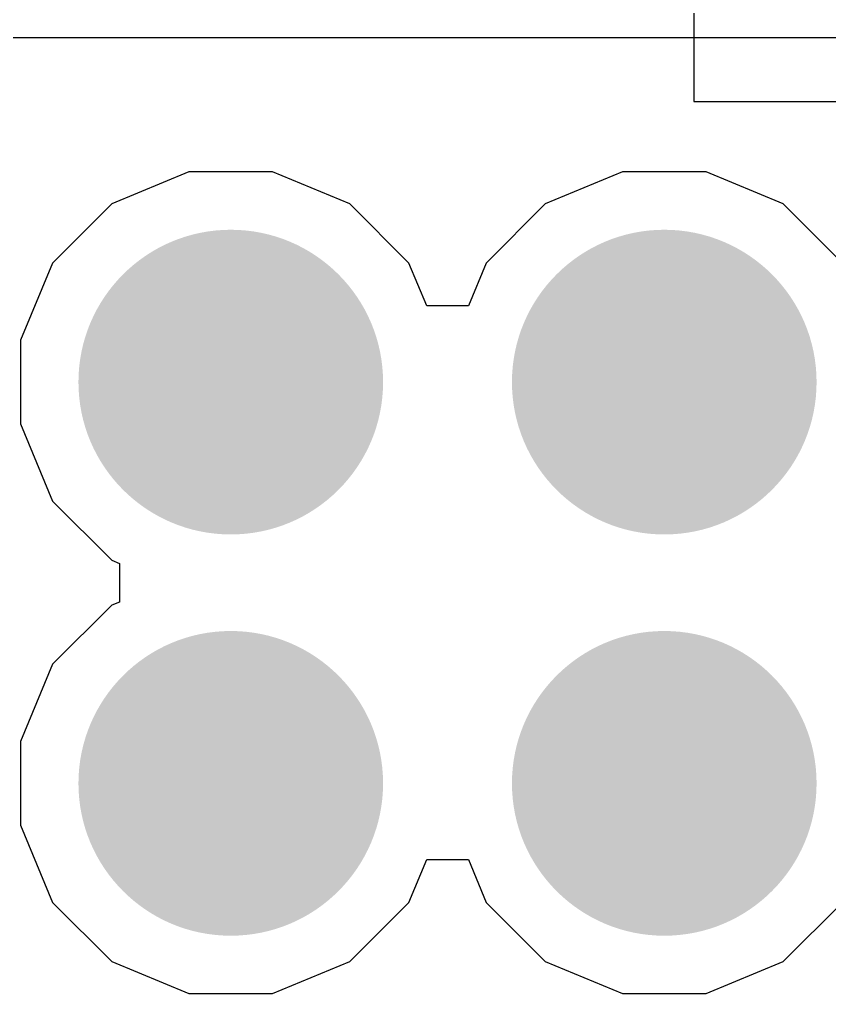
# Model space of a CAD drawing. Header units: inches. Extents: x -4 to 5258, y -4 to 5281.
# Drawn here: x 55.086 to 57.222, y 15.894 to 18.462 of the extents above; entities that cross this region are included whole.
import ezdxf

# ---------------------------------------------------------------- set-up
doc = ezdxf.new("R2010")
doc.units = ezdxf.units.IN
for name, color, linetype in [('Bottom Layer', 5, 'Continuous'), ('Bottom Solder', 6, 'Continuous'), ('Drill Drawing', 1, 'Continuous'), ('Layer 1', 16, 'Continuous'), ('Layer 2', 76, 'Continuous'), ('Top Layer', 1, 'Continuous'), ('Top Solder', 216, 'Continuous'), ('Via Holes', 16, 'Continuous')]:
    doc.layers.add(name, color=color, linetype=linetype)

msp = doc.modelspace()

# ---------------------------------------------------------------- hatches: boundary and pattern name
at = {"layer": 'Bottom Layer'}
h = msp.add_hatch(color=5, dxfattribs=at)
edge = h.paths.add_edge_path()
edge.add_arc((55.6429, 17.5059), 0.3, 0, 360)
h = msp.add_hatch(color=5, dxfattribs=at)
edge = h.paths.add_edge_path()
edge.add_arc((56.7859, 17.5059), 0.3, 0, 360)
h = msp.add_hatch(color=5, dxfattribs=at)
edge = h.paths.add_edge_path()
edge.add_arc((55.6429, 16.4482), 0.3, 0, 360)
h = msp.add_hatch(color=5, dxfattribs=at)
edge = h.paths.add_edge_path()
edge.add_arc((56.7859, 16.4482), 0.3, 0, 360)
at = {"layer": 'Bottom Solder'}
h = msp.add_hatch(color=6, dxfattribs=at)
edge = h.paths.add_edge_path()
edge.add_arc((55.6429, 17.5059), 0.4016, 0, 360)
h = msp.add_hatch(color=6, dxfattribs=at)
edge = h.paths.add_edge_path()
edge.add_arc((56.7859, 17.5059), 0.4016, 0, 360)
h = msp.add_hatch(color=6, dxfattribs=at)
edge = h.paths.add_edge_path()
edge.add_arc((55.6429, 16.4482), 0.4016, 0, 360)
h = msp.add_hatch(color=6, dxfattribs=at)
edge = h.paths.add_edge_path()
edge.add_arc((56.7859, 16.4482), 0.4016, 0, 360)
at = {"layer": 'Layer 1'}
h = msp.add_hatch(color=16, dxfattribs=at)
edge = h.paths.add_edge_path()
edge.add_arc((55.6429, 17.5059), 0.3, 0, 360)
h = msp.add_hatch(color=16, dxfattribs=at)
edge = h.paths.add_edge_path()
edge.add_arc((56.7859, 17.5059), 0.3, 0, 360)
h = msp.add_hatch(color=16, dxfattribs=at)
edge = h.paths.add_edge_path()
edge.add_arc((55.6429, 16.4482), 0.3, 0, 360)
h = msp.add_hatch(color=16, dxfattribs=at)
edge = h.paths.add_edge_path()
edge.add_arc((56.7859, 16.4482), 0.3, 0, 360)
at = {"layer": 'Layer 2'}
h = msp.add_hatch(color=76, dxfattribs=at)
edge = h.paths.add_edge_path()
edge.add_arc((55.6429, 17.5059), 0.3, 0, 360)
h = msp.add_hatch(color=76, dxfattribs=at)
edge = h.paths.add_edge_path()
edge.add_arc((56.7859, 17.5059), 0.3, 0, 360)
h = msp.add_hatch(color=76, dxfattribs=at)
edge = h.paths.add_edge_path()
edge.add_arc((55.6429, 16.4482), 0.3, 0, 360)
h = msp.add_hatch(color=76, dxfattribs=at)
edge = h.paths.add_edge_path()
edge.add_arc((56.7859, 16.4482), 0.3, 0, 360)
at = {"layer": 'Top Layer'}
h = msp.add_hatch(color=1, dxfattribs=at)
edge = h.paths.add_edge_path()
edge.add_arc((55.6429, 17.5059), 0.3, 0, 360)
h = msp.add_hatch(color=1, dxfattribs=at)
edge = h.paths.add_edge_path()
edge.add_arc((56.7859, 17.5059), 0.3, 0, 360)
h = msp.add_hatch(color=1, dxfattribs=at)
edge = h.paths.add_edge_path()
edge.add_arc((55.6429, 16.4482), 0.3, 0, 360)
h = msp.add_hatch(color=1, dxfattribs=at)
edge = h.paths.add_edge_path()
edge.add_arc((56.7859, 16.4482), 0.3, 0, 360)
at = {"layer": 'Top Solder'}
h = msp.add_hatch(color=216, dxfattribs=at)
edge = h.paths.add_edge_path()
edge.add_arc((55.6429, 17.5059), 0.4016, 0, 360)
h = msp.add_hatch(color=216, dxfattribs=at)
edge = h.paths.add_edge_path()
edge.add_arc((56.7859, 17.5059), 0.4016, 0, 360)
h = msp.add_hatch(color=216, dxfattribs=at)
edge = h.paths.add_edge_path()
edge.add_arc((55.6429, 16.4482), 0.4016, 0, 360)
h = msp.add_hatch(color=216, dxfattribs=at)
edge = h.paths.add_edge_path()
edge.add_arc((56.7859, 16.4482), 0.4016, 0, 360)
at = {"layer": 'Via Holes'}
h = msp.add_hatch(color=7, dxfattribs=at)
edge = h.paths.add_edge_path()
edge.add_arc((55.6429, 17.5059), 0.15, 0, 360)
h = msp.add_hatch(color=7, dxfattribs=at)
edge = h.paths.add_edge_path()
edge.add_arc((56.7859, 17.5059), 0.15, 0, 360)
h = msp.add_hatch(color=7, dxfattribs=at)
edge = h.paths.add_edge_path()
edge.add_arc((55.6429, 16.4482), 0.15, 0, 360)
h = msp.add_hatch(color=7, dxfattribs=at)
edge = h.paths.add_edge_path()
edge.add_arc((56.7859, 16.4482), 0.15, 0, 360)

# ---------------------------------------------------------------- linework, layer by layer
at = {"layer": 'Bottom Layer'}
for p, q in [((55.5327, 18.0599), (55.3291, 17.9755)), ((55.7531, 18.0599), (55.5327, 18.0599)), ((55.9568, 17.9755), (55.7531, 18.0599)), ((56.6757, 18.0599), (56.4721, 17.9755)), ((56.8961, 18.0599), (56.6757, 18.0599)), ((57.0998, 17.9755), (56.8961, 18.0599)), ((55.3291, 17.9755), (55.1733, 17.8197)), ((56.1126, 17.8197), (55.9568, 17.9755)), ((56.4721, 17.9755), (56.3163, 17.8197)), ((57.2556, 17.8197), (57.0998, 17.9755)), ((55.1733, 17.8197), (55.0889, 17.6161)), ((56.1595, 17.7066), (56.1126, 17.8197)), ((56.3163, 17.8197), (56.2694, 17.7066)), ((56.2694, 17.7066), (56.1595, 17.7066)), ((55.0889, 17.6161), (55.0889, 17.3957)), ((55.0889, 17.3957), (55.1733, 17.1921)), ((55.1733, 17.1921), (55.3291, 17.0362)), ((55.3291, 17.0362), (55.3493, 17.0278)), ((55.3493, 17.0278), (55.3493, 16.9262)), ((55.3493, 16.9262), (55.3291, 16.9179)), ((55.3291, 16.9179), (55.1733, 16.762)), ((55.1733, 16.762), (55.0889, 16.5584)), ((55.0889, 16.5584), (55.0889, 16.338)), ((55.0889, 16.338), (55.1733, 16.1344)), ((56.1126, 16.1344), (56.1595, 16.2475)), ((56.1595, 16.2475), (56.2694, 16.2475)), ((56.2694, 16.2475), (56.3163, 16.1344)), ((55.1733, 16.1344), (55.3291, 15.9785)), ((55.9568, 15.9785), (56.1126, 16.1344)), ((56.3163, 16.1344), (56.4721, 15.9785)), ((57.0998, 15.9785), (57.2556, 16.1344)), ((55.3291, 15.9785), (55.5327, 15.8942)), ((55.7531, 15.8942), (55.9568, 15.9785)), ((56.4721, 15.9785), (56.6757, 15.8942)), ((56.8961, 15.8942), (57.0998, 15.9785)), ((55.5327, 15.8942), (55.7531, 15.8942)), ((56.6757, 15.8942), (56.8961, 15.8942))]:
    msp.add_line(p, q, dxfattribs=at)
at = {"layer": 'Drill Drawing'}
for points in [[(55.5159, 17.6329, 0.0508, 0.0508, 0), (55.5159, 17.7599, 0.0508, 0.0508, 0)], [(55.5159, 17.7599, 0.0508, 0.0508, 0), (55.7699, 17.7599, 0.0508, 0.0508, 0)], [(55.7699, 17.6329, 0.0508, 0.0508, 0), (55.7699, 17.7599, 0.0508, 0.0508, 0)], [(56.6589, 17.6329, 0.0508, 0.0508, 0), (56.6589, 17.7599, 0.0508, 0.0508, 0)], [(56.6589, 17.7599, 0.0508, 0.0508, 0), (56.9129, 17.7599, 0.0508, 0.0508, 0)], [(56.9129, 17.6329, 0.0508, 0.0508, 0), (56.9129, 17.7599, 0.0508, 0.0508, 0)], [(55.5667, 17.5821, 0.0508, 0.0508, 0), (55.5667, 17.6583, 0.0508, 0.0508, 0)], [(55.5667, 17.6583, 0.0508, 0.0508, 0), (55.7191, 17.6583, 0.0508, 0.0508, 0)], [(55.7191, 17.5821, 0.0508, 0.0508, 0), (55.7191, 17.6583, 0.0508, 0.0508, 0)], [(56.7097, 17.5821, 0.0508, 0.0508, 0), (56.7097, 17.6583, 0.0508, 0.0508, 0)], [(56.7097, 17.6583, 0.0508, 0.0508, 0), (56.8621, 17.6583, 0.0508, 0.0508, 0)], [(56.8621, 17.5821, 0.0508, 0.0508, 0), (56.8621, 17.6583, 0.0508, 0.0508, 0)], [(55.3889, 17.3789, 0.0508, 0.0508, 0), (55.3889, 17.6329, 0.0508, 0.0508, 0)], [(55.3889, 17.6329, 0.0508, 0.0508, 0), (55.5159, 17.6329, 0.0508, 0.0508, 0)], [(55.7699, 17.6329, 0.0508, 0.0508, 0), (55.8969, 17.6329, 0.0508, 0.0508, 0)], [(55.8969, 17.3789, 0.0508, 0.0508, 0), (55.8969, 17.6329, 0.0508, 0.0508, 0)], [(56.5319, 17.3789, 0.0508, 0.0508, 0), (56.5319, 17.6329, 0.0508, 0.0508, 0)], [(56.5319, 17.6329, 0.0508, 0.0508, 0), (56.6589, 17.6329, 0.0508, 0.0508, 0)], [(56.9129, 17.6329, 0.0508, 0.0508, 0), (57.0399, 17.6329, 0.0508, 0.0508, 0)], [(57.0399, 17.3789, 0.0508, 0.0508, 0), (57.0399, 17.6329, 0.0508, 0.0508, 0)], [(55.4905, 17.4297, 0.0508, 0.0508, 0), (55.4905, 17.5821, 0.0508, 0.0508, 0)], [(55.4905, 17.5821, 0.0508, 0.0508, 0), (55.5667, 17.5821, 0.0508, 0.0508, 0)], [(55.7191, 17.5821, 0.0508, 0.0508, 0), (55.7953, 17.5821, 0.0508, 0.0508, 0)], [(55.7953, 17.4297, 0.0508, 0.0508, 0), (55.7953, 17.5821, 0.0508, 0.0508, 0)], [(56.6335, 17.4297, 0.0508, 0.0508, 0), (56.6335, 17.5821, 0.0508, 0.0508, 0)], [(56.6335, 17.5821, 0.0508, 0.0508, 0), (56.7097, 17.5821, 0.0508, 0.0508, 0)], [(56.8621, 17.5821, 0.0508, 0.0508, 0), (56.9383, 17.5821, 0.0508, 0.0508, 0)], [(56.9383, 17.4297, 0.0508, 0.0508, 0), (56.9383, 17.5821, 0.0508, 0.0508, 0)], [(55.4905, 17.4297, 0.0508, 0.0508, 0), (55.5667, 17.4297, 0.0508, 0.0508, 0)], [(55.5667, 17.3535, 0.0508, 0.0508, 0), (55.5667, 17.4297, 0.0508, 0.0508, 0)], [(55.7191, 17.4297, 0.0508, 0.0508, 0), (55.7953, 17.4297, 0.0508, 0.0508, 0)], [(55.7191, 17.3535, 0.0508, 0.0508, 0), (55.7191, 17.4297, 0.0508, 0.0508, 0)], [(56.6335, 17.4297, 0.0508, 0.0508, 0), (56.7097, 17.4297, 0.0508, 0.0508, 0)], [(56.7097, 17.3535, 0.0508, 0.0508, 0), (56.7097, 17.4297, 0.0508, 0.0508, 0)], [(56.8621, 17.4297, 0.0508, 0.0508, 0), (56.9383, 17.4297, 0.0508, 0.0508, 0)], [(56.8621, 17.3535, 0.0508, 0.0508, 0), (56.8621, 17.4297, 0.0508, 0.0508, 0)], [(55.3889, 17.3789, 0.0508, 0.0508, 0), (55.5159, 17.3789, 0.0508, 0.0508, 0)], [(55.5159, 17.2519, 0.0508, 0.0508, 0), (55.5159, 17.3789, 0.0508, 0.0508, 0)], [(55.7699, 17.3789, 0.0508, 0.0508, 0), (55.8969, 17.3789, 0.0508, 0.0508, 0)], [(55.7699, 17.2519, 0.0508, 0.0508, 0), (55.7699, 17.3789, 0.0508, 0.0508, 0)], [(56.5319, 17.3789, 0.0508, 0.0508, 0), (56.6589, 17.3789, 0.0508, 0.0508, 0)], [(56.6589, 17.2519, 0.0508, 0.0508, 0), (56.6589, 17.3789, 0.0508, 0.0508, 0)], [(56.9129, 17.3789, 0.0508, 0.0508, 0), (57.0399, 17.3789, 0.0508, 0.0508, 0)], [(56.9129, 17.2519, 0.0508, 0.0508, 0), (56.9129, 17.3789, 0.0508, 0.0508, 0)], [(55.5667, 17.3535, 0.0508, 0.0508, 0), (55.7191, 17.3535, 0.0508, 0.0508, 0)], [(56.7097, 17.3535, 0.0508, 0.0508, 0), (56.8621, 17.3535, 0.0508, 0.0508, 0)], [(55.5159, 17.2519, 0.0508, 0.0508, 0), (55.7699, 17.2519, 0.0508, 0.0508, 0)], [(56.6589, 17.2519, 0.0508, 0.0508, 0), (56.9129, 17.2519, 0.0508, 0.0508, 0)], [(55.5159, 16.5752, 0.0508, 0.0508, 0), (55.5159, 16.7022, 0.0508, 0.0508, 0)], [(55.5159, 16.7022, 0.0508, 0.0508, 0), (55.7699, 16.7022, 0.0508, 0.0508, 0)], [(55.7699, 16.5752, 0.0508, 0.0508, 0), (55.7699, 16.7022, 0.0508, 0.0508, 0)], [(56.6589, 16.5752, 0.0508, 0.0508, 0), (56.6589, 16.7022, 0.0508, 0.0508, 0)], [(56.6589, 16.7022, 0.0508, 0.0508, 0), (56.9129, 16.7022, 0.0508, 0.0508, 0)], [(56.9129, 16.5752, 0.0508, 0.0508, 0), (56.9129, 16.7022, 0.0508, 0.0508, 0)], [(55.5667, 16.5244, 0.0508, 0.0508, 0), (55.5667, 16.6006, 0.0508, 0.0508, 0)], [(55.5667, 16.6006, 0.0508, 0.0508, 0), (55.7191, 16.6006, 0.0508, 0.0508, 0)], [(55.7191, 16.5244, 0.0508, 0.0508, 0), (55.7191, 16.6006, 0.0508, 0.0508, 0)], [(56.7097, 16.5244, 0.0508, 0.0508, 0), (56.7097, 16.6006, 0.0508, 0.0508, 0)], [(56.7097, 16.6006, 0.0508, 0.0508, 0), (56.8621, 16.6006, 0.0508, 0.0508, 0)], [(56.8621, 16.5244, 0.0508, 0.0508, 0), (56.8621, 16.6006, 0.0508, 0.0508, 0)], [(55.3889, 16.3212, 0.0508, 0.0508, 0), (55.3889, 16.5752, 0.0508, 0.0508, 0)], [(55.3889, 16.5752, 0.0508, 0.0508, 0), (55.5159, 16.5752, 0.0508, 0.0508, 0)], [(55.7699, 16.5752, 0.0508, 0.0508, 0), (55.8969, 16.5752, 0.0508, 0.0508, 0)], [(55.8969, 16.3212, 0.0508, 0.0508, 0), (55.8969, 16.5752, 0.0508, 0.0508, 0)], [(56.5319, 16.3212, 0.0508, 0.0508, 0), (56.5319, 16.5752, 0.0508, 0.0508, 0)], [(56.5319, 16.5752, 0.0508, 0.0508, 0), (56.6589, 16.5752, 0.0508, 0.0508, 0)], [(56.9129, 16.5752, 0.0508, 0.0508, 0), (57.0399, 16.5752, 0.0508, 0.0508, 0)], [(57.0399, 16.3212, 0.0508, 0.0508, 0), (57.0399, 16.5752, 0.0508, 0.0508, 0)], [(55.4905, 16.372, 0.0508, 0.0508, 0), (55.4905, 16.5244, 0.0508, 0.0508, 0)], [(55.4905, 16.5244, 0.0508, 0.0508, 0), (55.5667, 16.5244, 0.0508, 0.0508, 0)], [(55.7191, 16.5244, 0.0508, 0.0508, 0), (55.7953, 16.5244, 0.0508, 0.0508, 0)], [(55.7953, 16.372, 0.0508, 0.0508, 0), (55.7953, 16.5244, 0.0508, 0.0508, 0)], [(56.6335, 16.372, 0.0508, 0.0508, 0), (56.6335, 16.5244, 0.0508, 0.0508, 0)], [(56.6335, 16.5244, 0.0508, 0.0508, 0), (56.7097, 16.5244, 0.0508, 0.0508, 0)], [(56.8621, 16.5244, 0.0508, 0.0508, 0), (56.9383, 16.5244, 0.0508, 0.0508, 0)], [(56.9383, 16.372, 0.0508, 0.0508, 0), (56.9383, 16.5244, 0.0508, 0.0508, 0)], [(55.4905, 16.372, 0.0508, 0.0508, 0), (55.5667, 16.372, 0.0508, 0.0508, 0)], [(55.5667, 16.2958, 0.0508, 0.0508, 0), (55.5667, 16.372, 0.0508, 0.0508, 0)], [(55.7191, 16.372, 0.0508, 0.0508, 0), (55.7953, 16.372, 0.0508, 0.0508, 0)], [(55.7191, 16.2958, 0.0508, 0.0508, 0), (55.7191, 16.372, 0.0508, 0.0508, 0)], [(56.6335, 16.372, 0.0508, 0.0508, 0), (56.7097, 16.372, 0.0508, 0.0508, 0)], [(56.7097, 16.2958, 0.0508, 0.0508, 0), (56.7097, 16.372, 0.0508, 0.0508, 0)], [(56.8621, 16.372, 0.0508, 0.0508, 0), (56.9383, 16.372, 0.0508, 0.0508, 0)], [(56.8621, 16.2958, 0.0508, 0.0508, 0), (56.8621, 16.372, 0.0508, 0.0508, 0)], [(55.3889, 16.3212, 0.0508, 0.0508, 0), (55.5159, 16.3212, 0.0508, 0.0508, 0)], [(55.5159, 16.1942, 0.0508, 0.0508, 0), (55.5159, 16.3212, 0.0508, 0.0508, 0)], [(55.7699, 16.3212, 0.0508, 0.0508, 0), (55.8969, 16.3212, 0.0508, 0.0508, 0)], [(55.7699, 16.1942, 0.0508, 0.0508, 0), (55.7699, 16.3212, 0.0508, 0.0508, 0)], [(56.5319, 16.3212, 0.0508, 0.0508, 0), (56.6589, 16.3212, 0.0508, 0.0508, 0)], [(56.6589, 16.1942, 0.0508, 0.0508, 0), (56.6589, 16.3212, 0.0508, 0.0508, 0)], [(56.9129, 16.3212, 0.0508, 0.0508, 0), (57.0399, 16.3212, 0.0508, 0.0508, 0)], [(56.9129, 16.1942, 0.0508, 0.0508, 0), (56.9129, 16.3212, 0.0508, 0.0508, 0)], [(55.5667, 16.2958, 0.0508, 0.0508, 0), (55.7191, 16.2958, 0.0508, 0.0508, 0)], [(56.7097, 16.2958, 0.0508, 0.0508, 0), (56.8621, 16.2958, 0.0508, 0.0508, 0)], [(55.5159, 16.1942, 0.0508, 0.0508, 0), (55.7699, 16.1942, 0.0508, 0.0508, 0)], [(56.6589, 16.1942, 0.0508, 0.0508, 0), (56.9129, 16.1942, 0.0508, 0.0508, 0)]]:
    msp.add_lwpolyline(points, format="xyseb", dxfattribs=at)
for points in [[(55.5032, 17.7599, 0.0254, 0.0254, 1), (55.5286, 17.7599, 0.0254, 0.0254, 1)], [(55.5032, 17.7599, 0.0254, 0.0254, 1), (55.5286, 17.7599, 0.0254, 0.0254, 1)], [(55.7572, 17.7599, 0.0254, 0.0254, 1), (55.7826, 17.7599, 0.0254, 0.0254, 1)], [(55.7572, 17.7599, 0.0254, 0.0254, 1), (55.7826, 17.7599, 0.0254, 0.0254, 1)], [(56.6462, 17.7599, 0.0254, 0.0254, 1), (56.6716, 17.7599, 0.0254, 0.0254, 1)], [(56.6462, 17.7599, 0.0254, 0.0254, 1), (56.6716, 17.7599, 0.0254, 0.0254, 1)], [(56.9002, 17.7599, 0.0254, 0.0254, 1), (56.9256, 17.7599, 0.0254, 0.0254, 1)], [(56.9002, 17.7599, 0.0254, 0.0254, 1), (56.9256, 17.7599, 0.0254, 0.0254, 1)], [(55.554, 17.6583, 0.0254, 0.0254, 1), (55.5794, 17.6583, 0.0254, 0.0254, 1)], [(55.554, 17.6583, 0.0254, 0.0254, 1), (55.5794, 17.6583, 0.0254, 0.0254, 1)], [(55.7064, 17.6583, 0.0254, 0.0254, 1), (55.7318, 17.6583, 0.0254, 0.0254, 1)], [(55.7064, 17.6583, 0.0254, 0.0254, 1), (55.7318, 17.6583, 0.0254, 0.0254, 1)], [(56.697, 17.6583, 0.0254, 0.0254, 1), (56.7224, 17.6583, 0.0254, 0.0254, 1)], [(56.697, 17.6583, 0.0254, 0.0254, 1), (56.7224, 17.6583, 0.0254, 0.0254, 1)], [(56.8494, 17.6583, 0.0254, 0.0254, 1), (56.8748, 17.6583, 0.0254, 0.0254, 1)], [(56.8494, 17.6583, 0.0254, 0.0254, 1), (56.8748, 17.6583, 0.0254, 0.0254, 1)], [(55.3762, 17.6329, 0.0254, 0.0254, 1), (55.4016, 17.6329, 0.0254, 0.0254, 1)], [(55.3762, 17.6329, 0.0254, 0.0254, 1), (55.4016, 17.6329, 0.0254, 0.0254, 1)], [(55.5032, 17.6329, 0.0254, 0.0254, 1), (55.5286, 17.6329, 0.0254, 0.0254, 1)], [(55.5032, 17.6329, 0.0254, 0.0254, 1), (55.5286, 17.6329, 0.0254, 0.0254, 1)], [(55.7572, 17.6329, 0.0254, 0.0254, 1), (55.7826, 17.6329, 0.0254, 0.0254, 1)], [(55.7572, 17.6329, 0.0254, 0.0254, 1), (55.7826, 17.6329, 0.0254, 0.0254, 1)], [(55.8842, 17.6329, 0.0254, 0.0254, 1), (55.9096, 17.6329, 0.0254, 0.0254, 1)], [(55.8842, 17.6329, 0.0254, 0.0254, 1), (55.9096, 17.6329, 0.0254, 0.0254, 1)], [(56.5192, 17.6329, 0.0254, 0.0254, 1), (56.5446, 17.6329, 0.0254, 0.0254, 1)], [(56.5192, 17.6329, 0.0254, 0.0254, 1), (56.5446, 17.6329, 0.0254, 0.0254, 1)], [(56.6462, 17.6329, 0.0254, 0.0254, 1), (56.6716, 17.6329, 0.0254, 0.0254, 1)], [(56.6462, 17.6329, 0.0254, 0.0254, 1), (56.6716, 17.6329, 0.0254, 0.0254, 1)], [(56.9002, 17.6329, 0.0254, 0.0254, 1), (56.9256, 17.6329, 0.0254, 0.0254, 1)], [(56.9002, 17.6329, 0.0254, 0.0254, 1), (56.9256, 17.6329, 0.0254, 0.0254, 1)], [(57.0272, 17.6329, 0.0254, 0.0254, 1), (57.0526, 17.6329, 0.0254, 0.0254, 1)], [(57.0272, 17.6329, 0.0254, 0.0254, 1), (57.0526, 17.6329, 0.0254, 0.0254, 1)], [(55.4778, 17.5821, 0.0254, 0.0254, 1), (55.5032, 17.5821, 0.0254, 0.0254, 1)], [(55.4778, 17.5821, 0.0254, 0.0254, 1), (55.5032, 17.5821, 0.0254, 0.0254, 1)], [(55.554, 17.5821, 0.0254, 0.0254, 1), (55.5794, 17.5821, 0.0254, 0.0254, 1)], [(55.554, 17.5821, 0.0254, 0.0254, 1), (55.5794, 17.5821, 0.0254, 0.0254, 1)], [(55.7064, 17.5821, 0.0254, 0.0254, 1), (55.7318, 17.5821, 0.0254, 0.0254, 1)], [(55.7064, 17.5821, 0.0254, 0.0254, 1), (55.7318, 17.5821, 0.0254, 0.0254, 1)], [(55.7826, 17.5821, 0.0254, 0.0254, 1), (55.808, 17.5821, 0.0254, 0.0254, 1)], [(55.7826, 17.5821, 0.0254, 0.0254, 1), (55.808, 17.5821, 0.0254, 0.0254, 1)], [(56.6208, 17.5821, 0.0254, 0.0254, 1), (56.6462, 17.5821, 0.0254, 0.0254, 1)], [(56.6208, 17.5821, 0.0254, 0.0254, 1), (56.6462, 17.5821, 0.0254, 0.0254, 1)], [(56.697, 17.5821, 0.0254, 0.0254, 1), (56.7224, 17.5821, 0.0254, 0.0254, 1)], [(56.697, 17.5821, 0.0254, 0.0254, 1), (56.7224, 17.5821, 0.0254, 0.0254, 1)], [(56.8494, 17.5821, 0.0254, 0.0254, 1), (56.8748, 17.5821, 0.0254, 0.0254, 1)], [(56.8494, 17.5821, 0.0254, 0.0254, 1), (56.8748, 17.5821, 0.0254, 0.0254, 1)], [(56.9256, 17.5821, 0.0254, 0.0254, 1), (56.951, 17.5821, 0.0254, 0.0254, 1)], [(56.9256, 17.5821, 0.0254, 0.0254, 1), (56.951, 17.5821, 0.0254, 0.0254, 1)], [(55.4778, 17.4297, 0.0254, 0.0254, 1), (55.5032, 17.4297, 0.0254, 0.0254, 1)], [(55.4778, 17.4297, 0.0254, 0.0254, 1), (55.5032, 17.4297, 0.0254, 0.0254, 1)], [(55.554, 17.4297, 0.0254, 0.0254, 1), (55.5794, 17.4297, 0.0254, 0.0254, 1)], [(55.554, 17.4297, 0.0254, 0.0254, 1), (55.5794, 17.4297, 0.0254, 0.0254, 1)], [(55.7064, 17.4297, 0.0254, 0.0254, 1), (55.7318, 17.4297, 0.0254, 0.0254, 1)], [(55.7064, 17.4297, 0.0254, 0.0254, 1), (55.7318, 17.4297, 0.0254, 0.0254, 1)], [(55.7826, 17.4297, 0.0254, 0.0254, 1), (55.808, 17.4297, 0.0254, 0.0254, 1)], [(55.7826, 17.4297, 0.0254, 0.0254, 1), (55.808, 17.4297, 0.0254, 0.0254, 1)], [(56.6208, 17.4297, 0.0254, 0.0254, 1), (56.6462, 17.4297, 0.0254, 0.0254, 1)], [(56.6208, 17.4297, 0.0254, 0.0254, 1), (56.6462, 17.4297, 0.0254, 0.0254, 1)], [(56.697, 17.4297, 0.0254, 0.0254, 1), (56.7224, 17.4297, 0.0254, 0.0254, 1)], [(56.697, 17.4297, 0.0254, 0.0254, 1), (56.7224, 17.4297, 0.0254, 0.0254, 1)], [(56.8494, 17.4297, 0.0254, 0.0254, 1), (56.8748, 17.4297, 0.0254, 0.0254, 1)], [(56.8494, 17.4297, 0.0254, 0.0254, 1), (56.8748, 17.4297, 0.0254, 0.0254, 1)], [(56.9256, 17.4297, 0.0254, 0.0254, 1), (56.951, 17.4297, 0.0254, 0.0254, 1)], [(56.9256, 17.4297, 0.0254, 0.0254, 1), (56.951, 17.4297, 0.0254, 0.0254, 1)], [(55.3762, 17.3789, 0.0254, 0.0254, 1), (55.4016, 17.3789, 0.0254, 0.0254, 1)], [(55.3762, 17.3789, 0.0254, 0.0254, 1), (55.4016, 17.3789, 0.0254, 0.0254, 1)], [(55.5032, 17.3789, 0.0254, 0.0254, 1), (55.5286, 17.3789, 0.0254, 0.0254, 1)], [(55.5032, 17.3789, 0.0254, 0.0254, 1), (55.5286, 17.3789, 0.0254, 0.0254, 1)], [(55.7572, 17.3789, 0.0254, 0.0254, 1), (55.7826, 17.3789, 0.0254, 0.0254, 1)], [(55.7572, 17.3789, 0.0254, 0.0254, 1), (55.7826, 17.3789, 0.0254, 0.0254, 1)], [(55.8842, 17.3789, 0.0254, 0.0254, 1), (55.9096, 17.3789, 0.0254, 0.0254, 1)], [(55.8842, 17.3789, 0.0254, 0.0254, 1), (55.9096, 17.3789, 0.0254, 0.0254, 1)], [(56.5192, 17.3789, 0.0254, 0.0254, 1), (56.5446, 17.3789, 0.0254, 0.0254, 1)], [(56.5192, 17.3789, 0.0254, 0.0254, 1), (56.5446, 17.3789, 0.0254, 0.0254, 1)], [(56.6462, 17.3789, 0.0254, 0.0254, 1), (56.6716, 17.3789, 0.0254, 0.0254, 1)], [(56.6462, 17.3789, 0.0254, 0.0254, 1), (56.6716, 17.3789, 0.0254, 0.0254, 1)], [(56.9002, 17.3789, 0.0254, 0.0254, 1), (56.9256, 17.3789, 0.0254, 0.0254, 1)], [(56.9002, 17.3789, 0.0254, 0.0254, 1), (56.9256, 17.3789, 0.0254, 0.0254, 1)], [(57.0272, 17.3789, 0.0254, 0.0254, 1), (57.0526, 17.3789, 0.0254, 0.0254, 1)], [(57.0272, 17.3789, 0.0254, 0.0254, 1), (57.0526, 17.3789, 0.0254, 0.0254, 1)], [(55.554, 17.3535, 0.0254, 0.0254, 1), (55.5794, 17.3535, 0.0254, 0.0254, 1)], [(55.554, 17.3535, 0.0254, 0.0254, 1), (55.5794, 17.3535, 0.0254, 0.0254, 1)], [(55.7064, 17.3535, 0.0254, 0.0254, 1), (55.7318, 17.3535, 0.0254, 0.0254, 1)], [(55.7064, 17.3535, 0.0254, 0.0254, 1), (55.7318, 17.3535, 0.0254, 0.0254, 1)], [(56.697, 17.3535, 0.0254, 0.0254, 1), (56.7224, 17.3535, 0.0254, 0.0254, 1)], [(56.697, 17.3535, 0.0254, 0.0254, 1), (56.7224, 17.3535, 0.0254, 0.0254, 1)], [(56.8494, 17.3535, 0.0254, 0.0254, 1), (56.8748, 17.3535, 0.0254, 0.0254, 1)], [(56.8494, 17.3535, 0.0254, 0.0254, 1), (56.8748, 17.3535, 0.0254, 0.0254, 1)], [(55.5032, 17.2519, 0.0254, 0.0254, 1), (55.5286, 17.2519, 0.0254, 0.0254, 1)], [(55.5032, 17.2519, 0.0254, 0.0254, 1), (55.5286, 17.2519, 0.0254, 0.0254, 1)], [(55.7572, 17.2519, 0.0254, 0.0254, 1), (55.7826, 17.2519, 0.0254, 0.0254, 1)], [(55.7572, 17.2519, 0.0254, 0.0254, 1), (55.7826, 17.2519, 0.0254, 0.0254, 1)], [(56.6462, 17.2519, 0.0254, 0.0254, 1), (56.6716, 17.2519, 0.0254, 0.0254, 1)], [(56.6462, 17.2519, 0.0254, 0.0254, 1), (56.6716, 17.2519, 0.0254, 0.0254, 1)], [(56.9002, 17.2519, 0.0254, 0.0254, 1), (56.9256, 17.2519, 0.0254, 0.0254, 1)], [(56.9002, 17.2519, 0.0254, 0.0254, 1), (56.9256, 17.2519, 0.0254, 0.0254, 1)], [(55.5032, 16.7022, 0.0254, 0.0254, 1), (55.5286, 16.7022, 0.0254, 0.0254, 1)], [(55.5032, 16.7022, 0.0254, 0.0254, 1), (55.5286, 16.7022, 0.0254, 0.0254, 1)], [(55.7572, 16.7022, 0.0254, 0.0254, 1), (55.7826, 16.7022, 0.0254, 0.0254, 1)], [(55.7572, 16.7022, 0.0254, 0.0254, 1), (55.7826, 16.7022, 0.0254, 0.0254, 1)], [(56.6462, 16.7022, 0.0254, 0.0254, 1), (56.6716, 16.7022, 0.0254, 0.0254, 1)], [(56.6462, 16.7022, 0.0254, 0.0254, 1), (56.6716, 16.7022, 0.0254, 0.0254, 1)], [(56.9002, 16.7022, 0.0254, 0.0254, 1), (56.9256, 16.7022, 0.0254, 0.0254, 1)], [(56.9002, 16.7022, 0.0254, 0.0254, 1), (56.9256, 16.7022, 0.0254, 0.0254, 1)], [(55.554, 16.6006, 0.0254, 0.0254, 1), (55.5794, 16.6006, 0.0254, 0.0254, 1)], [(55.554, 16.6006, 0.0254, 0.0254, 1), (55.5794, 16.6006, 0.0254, 0.0254, 1)], [(55.7064, 16.6006, 0.0254, 0.0254, 1), (55.7318, 16.6006, 0.0254, 0.0254, 1)], [(55.7064, 16.6006, 0.0254, 0.0254, 1), (55.7318, 16.6006, 0.0254, 0.0254, 1)], [(56.697, 16.6006, 0.0254, 0.0254, 1), (56.7224, 16.6006, 0.0254, 0.0254, 1)], [(56.697, 16.6006, 0.0254, 0.0254, 1), (56.7224, 16.6006, 0.0254, 0.0254, 1)], [(56.8494, 16.6006, 0.0254, 0.0254, 1), (56.8748, 16.6006, 0.0254, 0.0254, 1)], [(56.8494, 16.6006, 0.0254, 0.0254, 1), (56.8748, 16.6006, 0.0254, 0.0254, 1)], [(55.3762, 16.5752, 0.0254, 0.0254, 1), (55.4016, 16.5752, 0.0254, 0.0254, 1)], [(55.3762, 16.5752, 0.0254, 0.0254, 1), (55.4016, 16.5752, 0.0254, 0.0254, 1)], [(55.5032, 16.5752, 0.0254, 0.0254, 1), (55.5286, 16.5752, 0.0254, 0.0254, 1)], [(55.5032, 16.5752, 0.0254, 0.0254, 1), (55.5286, 16.5752, 0.0254, 0.0254, 1)], [(55.7572, 16.5752, 0.0254, 0.0254, 1), (55.7826, 16.5752, 0.0254, 0.0254, 1)], [(55.7572, 16.5752, 0.0254, 0.0254, 1), (55.7826, 16.5752, 0.0254, 0.0254, 1)], [(55.8842, 16.5752, 0.0254, 0.0254, 1), (55.9096, 16.5752, 0.0254, 0.0254, 1)], [(55.8842, 16.5752, 0.0254, 0.0254, 1), (55.9096, 16.5752, 0.0254, 0.0254, 1)], [(56.5192, 16.5752, 0.0254, 0.0254, 1), (56.5446, 16.5752, 0.0254, 0.0254, 1)], [(56.5192, 16.5752, 0.0254, 0.0254, 1), (56.5446, 16.5752, 0.0254, 0.0254, 1)], [(56.6462, 16.5752, 0.0254, 0.0254, 1), (56.6716, 16.5752, 0.0254, 0.0254, 1)], [(56.6462, 16.5752, 0.0254, 0.0254, 1), (56.6716, 16.5752, 0.0254, 0.0254, 1)], [(56.9002, 16.5752, 0.0254, 0.0254, 1), (56.9256, 16.5752, 0.0254, 0.0254, 1)], [(56.9002, 16.5752, 0.0254, 0.0254, 1), (56.9256, 16.5752, 0.0254, 0.0254, 1)], [(57.0272, 16.5752, 0.0254, 0.0254, 1), (57.0526, 16.5752, 0.0254, 0.0254, 1)], [(57.0272, 16.5752, 0.0254, 0.0254, 1), (57.0526, 16.5752, 0.0254, 0.0254, 1)], [(55.4778, 16.5244, 0.0254, 0.0254, 1), (55.5032, 16.5244, 0.0254, 0.0254, 1)], [(55.4778, 16.5244, 0.0254, 0.0254, 1), (55.5032, 16.5244, 0.0254, 0.0254, 1)], [(55.554, 16.5244, 0.0254, 0.0254, 1), (55.5794, 16.5244, 0.0254, 0.0254, 1)], [(55.554, 16.5244, 0.0254, 0.0254, 1), (55.5794, 16.5244, 0.0254, 0.0254, 1)], [(55.7064, 16.5244, 0.0254, 0.0254, 1), (55.7318, 16.5244, 0.0254, 0.0254, 1)], [(55.7064, 16.5244, 0.0254, 0.0254, 1), (55.7318, 16.5244, 0.0254, 0.0254, 1)], [(55.7826, 16.5244, 0.0254, 0.0254, 1), (55.808, 16.5244, 0.0254, 0.0254, 1)], [(55.7826, 16.5244, 0.0254, 0.0254, 1), (55.808, 16.5244, 0.0254, 0.0254, 1)], [(56.6208, 16.5244, 0.0254, 0.0254, 1), (56.6462, 16.5244, 0.0254, 0.0254, 1)], [(56.6208, 16.5244, 0.0254, 0.0254, 1), (56.6462, 16.5244, 0.0254, 0.0254, 1)], [(56.697, 16.5244, 0.0254, 0.0254, 1), (56.7224, 16.5244, 0.0254, 0.0254, 1)], [(56.697, 16.5244, 0.0254, 0.0254, 1), (56.7224, 16.5244, 0.0254, 0.0254, 1)], [(56.8494, 16.5244, 0.0254, 0.0254, 1), (56.8748, 16.5244, 0.0254, 0.0254, 1)], [(56.8494, 16.5244, 0.0254, 0.0254, 1), (56.8748, 16.5244, 0.0254, 0.0254, 1)], [(56.9256, 16.5244, 0.0254, 0.0254, 1), (56.951, 16.5244, 0.0254, 0.0254, 1)], [(56.9256, 16.5244, 0.0254, 0.0254, 1), (56.951, 16.5244, 0.0254, 0.0254, 1)], [(55.4778, 16.372, 0.0254, 0.0254, 1), (55.5032, 16.372, 0.0254, 0.0254, 1)], [(55.4778, 16.372, 0.0254, 0.0254, 1), (55.5032, 16.372, 0.0254, 0.0254, 1)], [(55.554, 16.372, 0.0254, 0.0254, 1), (55.5794, 16.372, 0.0254, 0.0254, 1)], [(55.554, 16.372, 0.0254, 0.0254, 1), (55.5794, 16.372, 0.0254, 0.0254, 1)], [(55.7064, 16.372, 0.0254, 0.0254, 1), (55.7318, 16.372, 0.0254, 0.0254, 1)], [(55.7064, 16.372, 0.0254, 0.0254, 1), (55.7318, 16.372, 0.0254, 0.0254, 1)], [(55.7826, 16.372, 0.0254, 0.0254, 1), (55.808, 16.372, 0.0254, 0.0254, 1)], [(55.7826, 16.372, 0.0254, 0.0254, 1), (55.808, 16.372, 0.0254, 0.0254, 1)], [(56.6208, 16.372, 0.0254, 0.0254, 1), (56.6462, 16.372, 0.0254, 0.0254, 1)], [(56.6208, 16.372, 0.0254, 0.0254, 1), (56.6462, 16.372, 0.0254, 0.0254, 1)], [(56.697, 16.372, 0.0254, 0.0254, 1), (56.7224, 16.372, 0.0254, 0.0254, 1)], [(56.697, 16.372, 0.0254, 0.0254, 1), (56.7224, 16.372, 0.0254, 0.0254, 1)], [(56.8494, 16.372, 0.0254, 0.0254, 1), (56.8748, 16.372, 0.0254, 0.0254, 1)], [(56.8494, 16.372, 0.0254, 0.0254, 1), (56.8748, 16.372, 0.0254, 0.0254, 1)], [(56.9256, 16.372, 0.0254, 0.0254, 1), (56.951, 16.372, 0.0254, 0.0254, 1)], [(56.9256, 16.372, 0.0254, 0.0254, 1), (56.951, 16.372, 0.0254, 0.0254, 1)], [(55.3762, 16.3212, 0.0254, 0.0254, 1), (55.4016, 16.3212, 0.0254, 0.0254, 1)], [(55.3762, 16.3212, 0.0254, 0.0254, 1), (55.4016, 16.3212, 0.0254, 0.0254, 1)], [(55.5032, 16.3212, 0.0254, 0.0254, 1), (55.5286, 16.3212, 0.0254, 0.0254, 1)], [(55.5032, 16.3212, 0.0254, 0.0254, 1), (55.5286, 16.3212, 0.0254, 0.0254, 1)], [(55.7572, 16.3212, 0.0254, 0.0254, 1), (55.7826, 16.3212, 0.0254, 0.0254, 1)], [(55.7572, 16.3212, 0.0254, 0.0254, 1), (55.7826, 16.3212, 0.0254, 0.0254, 1)], [(55.8842, 16.3212, 0.0254, 0.0254, 1), (55.9096, 16.3212, 0.0254, 0.0254, 1)], [(55.8842, 16.3212, 0.0254, 0.0254, 1), (55.9096, 16.3212, 0.0254, 0.0254, 1)], [(56.5192, 16.3212, 0.0254, 0.0254, 1), (56.5446, 16.3212, 0.0254, 0.0254, 1)], [(56.5192, 16.3212, 0.0254, 0.0254, 1), (56.5446, 16.3212, 0.0254, 0.0254, 1)], [(56.6462, 16.3212, 0.0254, 0.0254, 1), (56.6716, 16.3212, 0.0254, 0.0254, 1)], [(56.6462, 16.3212, 0.0254, 0.0254, 1), (56.6716, 16.3212, 0.0254, 0.0254, 1)], [(56.9002, 16.3212, 0.0254, 0.0254, 1), (56.9256, 16.3212, 0.0254, 0.0254, 1)], [(56.9002, 16.3212, 0.0254, 0.0254, 1), (56.9256, 16.3212, 0.0254, 0.0254, 1)], [(57.0272, 16.3212, 0.0254, 0.0254, 1), (57.0526, 16.3212, 0.0254, 0.0254, 1)], [(57.0272, 16.3212, 0.0254, 0.0254, 1), (57.0526, 16.3212, 0.0254, 0.0254, 1)], [(55.554, 16.2958, 0.0254, 0.0254, 1), (55.5794, 16.2958, 0.0254, 0.0254, 1)], [(55.554, 16.2958, 0.0254, 0.0254, 1), (55.5794, 16.2958, 0.0254, 0.0254, 1)], [(55.7064, 16.2958, 0.0254, 0.0254, 1), (55.7318, 16.2958, 0.0254, 0.0254, 1)], [(55.7064, 16.2958, 0.0254, 0.0254, 1), (55.7318, 16.2958, 0.0254, 0.0254, 1)], [(56.697, 16.2958, 0.0254, 0.0254, 1), (56.7224, 16.2958, 0.0254, 0.0254, 1)], [(56.697, 16.2958, 0.0254, 0.0254, 1), (56.7224, 16.2958, 0.0254, 0.0254, 1)], [(56.8494, 16.2958, 0.0254, 0.0254, 1), (56.8748, 16.2958, 0.0254, 0.0254, 1)], [(56.8494, 16.2958, 0.0254, 0.0254, 1), (56.8748, 16.2958, 0.0254, 0.0254, 1)], [(55.5032, 16.1942, 0.0254, 0.0254, 1), (55.5286, 16.1942, 0.0254, 0.0254, 1)], [(55.5032, 16.1942, 0.0254, 0.0254, 1), (55.5286, 16.1942, 0.0254, 0.0254, 1)], [(55.7572, 16.1942, 0.0254, 0.0254, 1), (55.7826, 16.1942, 0.0254, 0.0254, 1)], [(55.7572, 16.1942, 0.0254, 0.0254, 1), (55.7826, 16.1942, 0.0254, 0.0254, 1)], [(56.6462, 16.1942, 0.0254, 0.0254, 1), (56.6716, 16.1942, 0.0254, 0.0254, 1)], [(56.6462, 16.1942, 0.0254, 0.0254, 1), (56.6716, 16.1942, 0.0254, 0.0254, 1)], [(56.9002, 16.1942, 0.0254, 0.0254, 1), (56.9256, 16.1942, 0.0254, 0.0254, 1)], [(56.9002, 16.1942, 0.0254, 0.0254, 1), (56.9256, 16.1942, 0.0254, 0.0254, 1)]]:
    msp.add_lwpolyline(points, format="xyseb", close=True, dxfattribs=at)
at = {"layer": 'Layer 1'}
for p, q in [((55.5327, 18.0599), (55.3291, 17.9755)), ((55.7531, 18.0599), (55.5327, 18.0599)), ((55.9568, 17.9755), (55.7531, 18.0599)), ((56.6757, 18.0599), (56.4721, 17.9755)), ((56.8961, 18.0599), (56.6757, 18.0599)), ((57.0998, 17.9755), (56.8961, 18.0599)), ((55.3291, 17.9755), (55.1733, 17.8197)), ((56.1126, 17.8197), (55.9568, 17.9755)), ((56.4721, 17.9755), (56.3163, 17.8197)), ((57.2556, 17.8197), (57.0998, 17.9755)), ((55.1733, 17.8197), (55.0889, 17.6161)), ((56.1595, 17.7066), (56.1126, 17.8197)), ((56.3163, 17.8197), (56.2694, 17.7066)), ((56.2694, 17.7066), (56.1595, 17.7066)), ((55.0889, 17.6161), (55.0889, 17.3957)), ((55.0889, 17.3957), (55.1733, 17.1921)), ((55.1733, 17.1921), (55.3291, 17.0362)), ((55.3291, 17.0362), (55.3493, 17.0278)), ((55.3493, 17.0278), (55.3493, 16.9262)), ((55.3493, 16.9262), (55.3291, 16.9179)), ((55.3291, 16.9179), (55.1733, 16.762)), ((55.1733, 16.762), (55.0889, 16.5584)), ((55.0889, 16.5584), (55.0889, 16.338)), ((55.0889, 16.338), (55.1733, 16.1344)), ((56.1126, 16.1344), (56.1595, 16.2475)), ((56.1595, 16.2475), (56.2694, 16.2475)), ((56.2694, 16.2475), (56.3163, 16.1344)), ((55.1733, 16.1344), (55.3291, 15.9785)), ((55.9568, 15.9785), (56.1126, 16.1344)), ((56.3163, 16.1344), (56.4721, 15.9785)), ((57.0998, 15.9785), (57.2556, 16.1344)), ((55.3291, 15.9785), (55.5327, 15.8942)), ((55.7531, 15.8942), (55.9568, 15.9785)), ((56.4721, 15.9785), (56.6757, 15.8942)), ((56.8961, 15.8942), (57.0998, 15.9785)), ((55.5327, 15.8942), (55.7531, 15.8942)), ((56.6757, 15.8942), (56.8961, 15.8942))]:
    msp.add_line(p, q, dxfattribs=at)
at = {"layer": 'Layer 2'}
for p, q in [((54.0382, 18.4147), (56.8635, 18.4147)), ((56.8635, 18.4147), (59.2113, 18.4147))]:
    msp.add_line(p, q, dxfattribs=at)
at = {"layer": 'Top Layer'}
for p, q in [((56.8635, 20.4083), (56.8635, 18.2459)), ((56.8635, 18.2459), (57.978, 18.2459))]:
    msp.add_line(p, q, dxfattribs=at)

doc.saveas('drawing.dxf')
